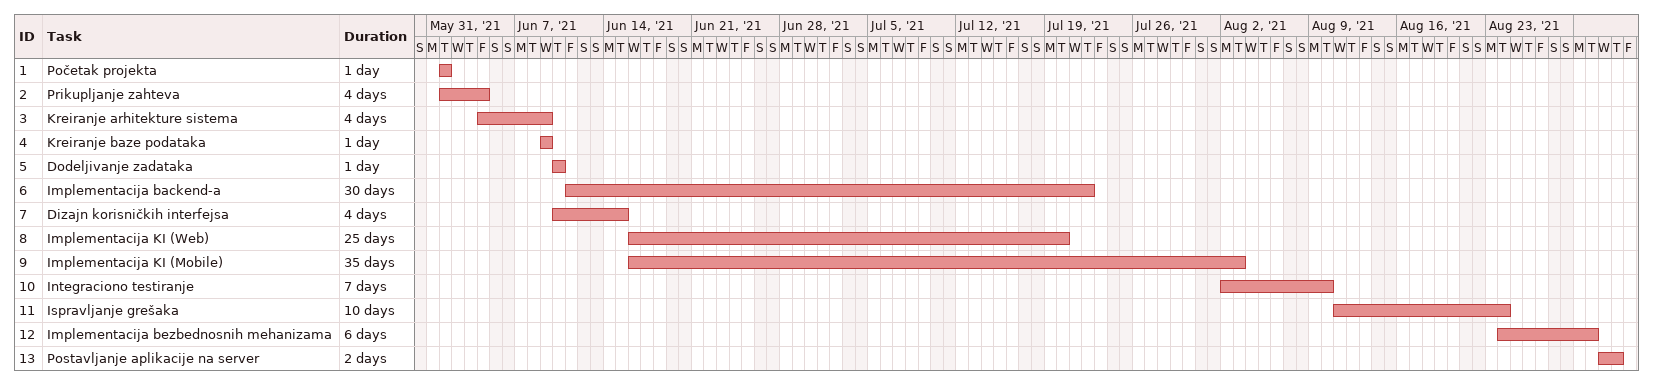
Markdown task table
| ID | Task | Duration | Start | Finish |
|---|---|---|---|---|
| 1 | Početak projekta | 1d | 2021-06-01 | 2021-06-01 |
| 2 | Prikupljanje zahteva | 4d | 2021-06-01 | 2021-06-04 |
| 3 | Kreiranje arhitekture sistema | 4d | 2021-06-04 | 2021-06-09 |
| 4 | Kreiranje baze podataka | 1d | 2021-06-09 | 2021-06-09 |
| 5 | Dodeljivanje zadataka | 1d | 2021-06-10 | 2021-06-10 |
| 6 | Implementacija backend-a | 30d | 2021-06-11 | 2021-07-22 |
| 7 | Dizajn korisničkih interfejsa | 4d | 2021-06-10 | 2021-06-15 |
| 8 | Implementacija KI (Web) | 25d | 2021-06-16 | 2021-07-20 |
| 9 | Implementacija KI (Mobile) | 35d | 2021-06-16 | 2021-08-03 |
| 10 | Integraciono testiranje | 7d | 2021-08-02 | 2021-08-10 |
| 11 | Ispravljanje grešaka | 10d | 2021-08-11 | 2021-08-24 |
| 12 | Implementacija bezbednosnih mehanizama | 6d | 2021-08-24 | 2021-08-31 |
| 13 | Postavljanje aplikacije na server | 2d | 2021-09-01 | 2021-09-02 |
